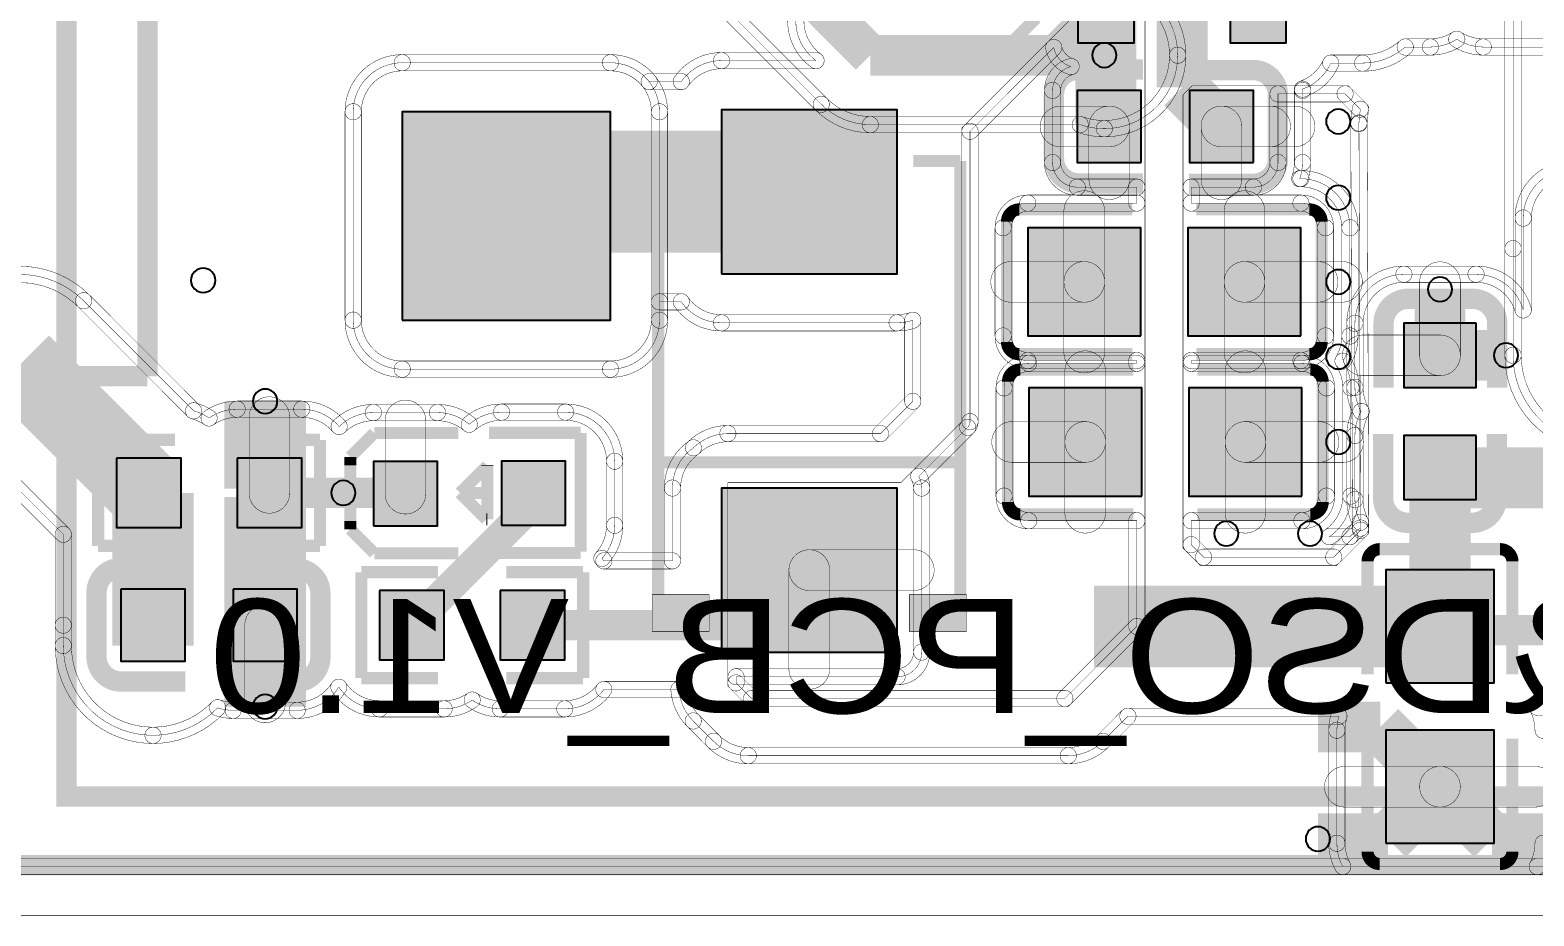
# Model space of a CAD drawing. Header units: millimetres. Extents: x -4.3 to 69.9, y 0.1 to 36.1.
# Drawn here: x 5.64 to 24.41, y 0.06 to 11.11 of the extents above; entities that cross this region are included whole.
import ezdxf
from ezdxf.enums import TextEntityAlignment as Align

# ---------------------------------------------------------------- set-up
doc = ezdxf.new("R2010")
doc.units = ezdxf.units.MM
for name, color, linetype, true_color in [('Bottom Layer', 7, 'Continuous', 0x0000ff), ('Bottom Silkscreen Layer', 7, 'Continuous', 0x66cc33), ('Hole Layer', 7, 'Continuous', 0x222222), ('Top Layer', 7, 'Continuous', 0xff0000), ('Top Silkscreen Layer', 7, 'Continuous', 0xffcc00)]:
    doc.layers.add(name, color=color, linetype=linetype, true_color=true_color)
doc.styles.get("Standard").update_dxf_attribs({"font": 'arial.ttf'})

msp = doc.modelspace()

# ---------------------------------------------------------------- hatches: boundary and pattern name
at = {"layer": 'Bottom Layer'}
msp.add_hatch(color=256, dxfattribs=at).paths.add_polyline_path([(10.285, 7.489), (12.885, 7.489), (12.885, 10.089), (10.285, 10.089)])
at = {"layer": 'Hole Layer'}
msp.add_hatch(color=256, dxfattribs=at).paths.add_polyline_path([(10.685, 8.789, 1), (12.485, 8.789, 1)])
at = {"layer": 'Top Layer'}
for points in [[(19.421, 12.049), (18.721, 12.049), (18.721, 10.949), (19.421, 10.949)], [(21.321, 12.049), (20.621, 12.049), (20.621, 10.949), (21.321, 10.949)], [(19.512, 9.456), (19.512, 10.356), (18.712, 10.356), (18.712, 9.456)], [(20.912, 9.456), (20.912, 10.356), (20.112, 10.356), (20.112, 9.456)], [(10.285, 7.489), (12.885, 7.489), (12.885, 10.089), (10.285, 10.089)], [(14.271, 8.068), (16.463, 8.068), (16.463, 10.115), (14.271, 10.115)], [(19.505, 7.292), (19.505, 8.642), (18.095, 8.642), (18.095, 7.292)], [(21.505, 7.292), (21.505, 8.642), (20.095, 8.642), (20.095, 7.292)], [(23.691, 7.45), (22.791, 7.45), (22.791, 6.65), (23.691, 6.65)], [(19.517, 5.294), (19.517, 6.644), (18.107, 6.644), (18.107, 5.294)], [(21.517, 5.294), (21.517, 6.644), (20.107, 6.644), (20.107, 5.294)], [(23.691, 6.05), (22.791, 6.05), (22.791, 5.25), (23.691, 5.25)], [(6.717, 5.766), (6.717, 4.902), (7.524, 4.902), (7.524, 5.766)], [(8.224, 5.766), (8.224, 4.902), (9.031, 4.902), (9.031, 5.766)], [(9.925, 4.924), (10.725, 4.924), (10.725, 5.724), (9.925, 5.724)], [(11.525, 4.929), (12.325, 4.929), (12.325, 5.729), (11.525, 5.729)], [(14.271, 3.347), (16.463, 3.347), (16.463, 5.394), (14.271, 5.394)], [(22.566, 2.962), (23.916, 2.962), (23.916, 4.372), (22.566, 4.372)], [(6.774, 4.133), (6.774, 3.233), (7.574, 3.233), (7.574, 4.133)], [(8.174, 4.133), (8.174, 3.233), (8.974, 3.233), (8.974, 4.133)], [(10.002, 4.115), (10.002, 3.251), (10.809, 3.251), (10.809, 4.115)], [(11.509, 4.115), (11.509, 3.251), (12.315, 3.251), (12.315, 4.115)], [(22.566, 0.962), (23.916, 0.962), (23.916, 2.372), (22.566, 2.372)]]:
    msp.add_hatch(color=256, dxfattribs=at).paths.add_polyline_path(points)
at = {"layer": 'Top Silkscreen Layer'}
for points in [[(13.405, 4.064), (14.118, 4.064), (14.118, 3.606), (13.405, 3.606)], [(17.329, 4.064), (16.616, 4.064), (16.616, 3.606), (17.329, 3.606)]]:
    msp.add_hatch(color=256, dxfattribs=at).paths.add_polyline_path(points)

# ---------------------------------------------------------------- linework, layer by layer
at = {"layer": 'Bottom Layer', "const_width": 0.00508}
msp.add_lwpolyline([(-0.127, 0.058), (69.873, 0.058), (69.873, 36.057), (-0.127, 36.057)], close=True, dxfattribs=at)
at = {"layer": 'Bottom Layer'}
for points, const_width in [([(67.018, 0.671), (0.485, 0.671), (0.485, 35.447)], 0.00508), ([(14.66, 12.264), (16.129, 10.795)], 0.508), ([(16.129, 10.795), (19.05, 10.795)], 0.508)]:
    msp.add_lwpolyline(points, dxfattribs=dict(at, const_width=const_width))
at = {"layer": 'Bottom Layer', "const_width": 0.00508}
for points in [[(24.051, 14.776, -1), (24.255, 14.776), (24.255, 8.382, -1), (24.051, 8.382)], [(13.976, 11.579, -1), (14.12, 11.723), (15.588, 10.254, -1), (15.445, 10.111)], [(19.05, 11.814, -0.414214), (20.069, 10.795, -1), (19.865, 10.795, 0.414214), (19.05, 11.61, -1)], [(20.069, 10.795, -0.414214), (19.05, 9.776, -1), (19.05, 9.98, 0.414214), (19.865, 10.795, -1)], [(9.571, 10.089, -0.414214), (10.285, 10.803, -1), (10.285, 10.6, 0.414214), (9.775, 10.089, -1)], [(12.885, 6.877, 0.414214), (13.497, 7.489), (13.497, 10.089, 0.414214), (12.885, 10.701), (10.285, 10.701, 0.414214), (9.673, 10.089), (9.673, 7.489, 0.414214), (10.285, 6.877)], [(10.285, 10.6, -1), (10.285, 10.803), (12.885, 10.803, -1), (12.885, 10.6)], [(12.885, 10.803, -0.414214), (13.599, 10.089, -1), (13.396, 10.089, 0.414214), (12.885, 10.6, -1)], [(9.571, 10.089, -1), (9.775, 10.089), (9.775, 7.489, -1), (9.571, 7.489)], [(13.396, 10.089, -1), (13.599, 10.089), (13.599, 7.489, -1), (13.396, 7.489)], [(15.445, 10.111, -1), (15.588, 10.254), (15.588, 10.254, -1), (15.445, 10.111)], [(16.129, 9.827, -0.198912), (15.445, 10.111, -1), (15.588, 10.254, 0.198912), (16.129, 10.03, -1)], [(16.129, 9.827, -1), (16.129, 10.03), (16.129, 10.03, -1), (16.129, 9.827)], [(16.129, 9.827, -1), (16.129, 10.03), (18.749, 10.03, -1), (18.749, 9.827)], [(19.05, 9.776, -0.083801), (18.716, 9.833, -1), (18.782, 10.025, 0.083801), (19.05, 9.98, -1)], [(24.051, 8.382, -1), (24.255, 8.382), (24.255, 8.382, -1), (24.051, 8.382)], [(24.051, 8.382, -1), (24.255, 8.382), (24.255, 7.051, -1), (24.051, 7.051)], [(10.285, 6.775, -0.414214), (9.571, 7.489, -1), (9.775, 7.489, 0.414214), (10.285, 6.979, -1)], [(13.599, 7.489, -0.414214), (12.885, 6.775, -1), (12.885, 6.979, 0.414214), (13.396, 7.489, -1)], [(25.273, 5.829, -0.414214), (24.051, 7.051, -1), (24.255, 7.051, 0.414214), (25.273, 6.032, -1)], [(10.285, 6.775, -1), (10.285, 6.979), (12.885, 6.979, -1), (12.885, 6.775)], [(0.485, 0.57, -1), (0.485, 0.773), (67.018, 0.773, -1), (67.018, 0.57)]]:
    msp.add_lwpolyline(points, format="xyb", close=True, dxfattribs=at)
for points in [[(24.153, 14.776), (24.153, 8.382), (24.153, 8.382), (24.153, 7.051, 0.414214), (25.273, 5.93, 0.414214)], [(14.048, 11.651), (15.517, 10.183), (15.517, 10.183, 0.198912), (16.129, 9.929), (16.129, 9.929), (18.749, 9.929, 0.083801), (19.05, 9.878, 0.414214), (19.967, 10.795, 0.414214), (19.05, 11.712, 0.083801)]]:
    msp.add_lwpolyline(points, format="xyb", dxfattribs=at)
at = {"layer": 'Bottom Layer'}
msp.add_lwpolyline([(10.285, 7.489), (12.885, 7.489), (12.885, 10.089), (10.285, 10.089)], close=True, dxfattribs=at)
at = {"layer": 'Hole Layer'}
for points in [[(18.898, 10.795, 1), (19.202, 10.795), (19.202, 10.795, 1), (18.898, 10.795)], [(21.819, 9.968, 1), (22.123, 9.968), (22.123, 9.968, 1), (21.819, 9.968)], [(21.819, 9.017, 1), (22.123, 9.017), (22.123, 9.017, 1), (21.819, 9.017)], [(21.819, 7.967, 1), (22.123, 7.967), (22.123, 7.967, 1), (21.819, 7.967)], [(23.089, 7.874, 1), (23.393, 7.874), (23.393, 7.874, 1), (23.089, 7.874)], [(21.819, 7.032, 1), (22.123, 7.032), (22.123, 7.032, 1), (21.819, 7.032)], [(23.913, 7.05, 1), (24.217, 7.05), (24.217, 7.05, 1), (23.913, 7.05)], [(21.819, 5.969, 1), (22.123, 5.969), (22.123, 5.969, 1), (21.819, 5.969)], [(20.422, 4.826, 1), (20.726, 4.826), (20.726, 4.826, 1), (20.422, 4.826)], [(21.466, 4.826, 1), (21.771, 4.826), (21.771, 4.826, 1), (21.466, 4.826)], [(21.565, 1.016, 1), (21.869, 1.016), (21.869, 1.016, 1), (21.565, 1.016)]]:
    msp.add_lwpolyline(points, format="xyb", dxfattribs=at)
for points in [[(7.648, 7.986, 1), (7.953, 7.986, 1)], [(8.422, 6.477, 1), (8.726, 6.477, 1)], [(9.398, 5.334, 1), (9.703, 5.334, 1)], [(8.422, 2.667, 1), (8.726, 2.667, 1)]]:
    msp.add_lwpolyline(points, format="xyb", close=True, dxfattribs=at)
at = {"layer": 'Top Layer', "const_width": 0.00508}
for points in [[(-0.127, 36.057), (-0.127, 0.058), (69.873, 0.058), (69.873, 36.057)], [(14.351, 5.461), (16.51, 5.461), (17.272, 6.223), (17.272, 9.888), (18.732, 11.348), (18.732, 12.065), (19.558, 12.065), (19.558, 3.625), (18.6, 2.667), (14.605, 2.667), (14.351, 2.921)], [(21.956, 4.43), (22.352, 4.826), (22.331, 9.94), (22.352, 10.16), (22.098, 10.414), (20.147, 10.414), (20.033, 10.3), (20.033, 4.645), (20.248, 4.43)]]:
    msp.add_lwpolyline(points, close=True, dxfattribs=at)
at = {"layer": 'Top Layer'}
for points, const_width in [([(20.023, 14.087), (20.023, 10.395)], 0.635), ([(19.071, 11.499), (19.071, 11.324)], 0.762), ([(18.542, 10.795), (19.071, 11.324)], 0.635), ([(19.071, 11.324), (19.071, 9.947)], 0.762), ([(20.023, 10.395), (20.512, 9.906)], 0.635), ([(19.071, 9.947), (19.112, 9.906)], 0.762), ([(11.585, 8.789), (11.888, 9.092)], 1.524), ([(11.888, 9.092), (15.367, 9.092)], 1.524), ([(23.241, 7.05), (23.241, 7.874)], 0.635), ([(2.385, 6.939), (5.516, 6.939)], 1.016), ([(5.516, 6.939), (7.121, 5.334)], 1.016), ([(23.241, 7.05), (24.065, 7.05)], 0.635), ([(8.574, 5.387), (8.574, 6.477)], 1.016), ([(23.241, 3.667), (23.241, 5.65)], 0.762), ([(23.241, 5.65), (23.368, 5.523)], 0.762), ([(7.174, 5.281), (7.121, 5.334)], 1.016), ([(7.174, 5.334), (7.174, 5.281)], 1.016), ([(8.627, 5.334), (8.574, 5.387)], 1.016), ([(8.574, 5.281), (8.627, 5.334)], 1.016), ([(23.368, 5.523), (24.995, 5.523)], 0.762), ([(7.174, 3.683), (7.174, 5.281)], 1.016), ([(8.574, 3.683), (8.574, 5.281)], 1.016), ([(9.551, 5.334), (8.627, 5.334)], 0.381), ([(10.315, 5.334), (9.551, 5.334)], 0.381), ([(10.325, 5.324), (10.315, 5.334)], 0.381), ([(11.925, 5.203), (11.925, 5.329)], 0.381), ([(10.405, 3.683), (11.925, 5.203)], 0.381), ([(14.68, 3.683), (15.367, 4.37)], 0.381), ([(7.174, 3.683), (7.174, 3.429)], 1.016), ([(8.574, 3.683), (8.574, 2.667)], 1.016), ([(23.241, 3.667), (18.923, 3.667)], 1.016), ([(11.912, 3.683), (14.68, 3.683)], 0.381), ([(23.287, 3.621), (23.241, 3.667)], 0.381), ([(24.995, 3.621), (23.287, 3.621)], 0.381), ([(22.495, 2.413), (21.717, 2.413)], 0.635), ([(23.241, 1.667), (22.495, 2.413)], 0.635), ([(25.716, 2.159), (24.638, 2.159)], 0.635), ([(23.241, 1.667), (22.59, 1.016)], 0.635), ([(23.241, 1.667), (23.892, 1.016)], 0.635), ([(22.59, 1.016), (21.717, 1.016)], 0.635), ([(23.892, 1.016), (24.638, 1.016)], 0.635)]:
    msp.add_lwpolyline(points, dxfattribs=dict(at, const_width=const_width))
for points in [[(19.421, 12.049), (18.721, 12.049), (18.721, 10.949), (19.421, 10.949)], [(21.321, 12.049), (20.621, 12.049), (20.621, 10.949), (21.321, 10.949)], [(19.512, 9.456), (19.512, 10.356), (18.712, 10.356), (18.712, 9.456)], [(20.912, 9.456), (20.912, 10.356), (20.112, 10.356), (20.112, 9.456)], [(10.285, 7.489), (12.885, 7.489), (12.885, 10.089), (10.285, 10.089)], [(14.271, 8.068), (16.463, 8.068), (16.463, 10.115), (14.271, 10.115)], [(19.505, 7.292), (19.505, 8.642), (18.095, 8.642), (18.095, 7.292)], [(21.505, 7.292), (21.505, 8.642), (20.095, 8.642), (20.095, 7.292)], [(23.691, 7.45), (22.791, 7.45), (22.791, 6.65), (23.691, 6.65)], [(19.517, 5.294), (19.517, 6.644), (18.107, 6.644), (18.107, 5.294)], [(21.517, 5.294), (21.517, 6.644), (20.107, 6.644), (20.107, 5.294)], [(23.691, 6.05), (22.791, 6.05), (22.791, 5.25), (23.691, 5.25)], [(6.717, 5.766), (6.717, 4.902), (7.524, 4.902), (7.524, 5.766)], [(8.224, 5.766), (8.224, 4.902), (9.031, 4.902), (9.031, 5.766)], [(9.925, 4.924), (10.725, 4.924), (10.725, 5.724), (9.925, 5.724)], [(11.525, 4.929), (12.325, 4.929), (12.325, 5.729), (11.525, 5.729)], [(14.271, 3.347), (16.463, 3.347), (16.463, 5.394), (14.271, 5.394)], [(22.566, 2.962), (23.916, 2.962), (23.916, 4.372), (22.566, 4.372)], [(6.774, 4.133), (6.774, 3.233), (7.574, 3.233), (7.574, 4.133)], [(8.174, 4.133), (8.174, 3.233), (8.974, 3.233), (8.974, 4.133)], [(10.002, 4.115), (10.002, 3.251), (10.809, 3.251), (10.809, 4.115)], [(11.509, 4.115), (11.509, 3.251), (12.315, 3.251), (12.315, 4.115)], [(22.566, 0.962), (23.916, 0.962), (23.916, 2.372), (22.566, 2.372)]]:
    msp.add_lwpolyline(points, close=True, dxfattribs=at)
at = {"layer": 'Top Layer', "const_width": 0.00508}
for points in [[(15.392, 10.645, -0.240222), (15.097, 11.223, -1), (15.3, 11.223, 0.240222), (15.511, 10.81, -1)], [(23.506, 10.908, -0.143309), (23.121, 10.796, -1), (23.121, 10.999, 0.143309), (23.396, 11.08, -1)], [(23.781, 10.796, -0.143309), (23.396, 10.908, -1), (23.506, 11.08, 0.143309), (23.781, 10.999, -1)], [(14.647, 2.769), (14.453, 2.963), (14.453, 3.039), (16.463, 3.039), (16.463, 3.039, 0.414214), (16.771, 3.347), (16.771, 5.394, 0.124933), (16.733, 5.541), (17.344, 6.151), (17.344, 6.151, 0.198912), (17.374, 6.223), (17.374, 6.223), (17.374, 9.846), (18.419, 10.891, 0.282448), (18.636, 10.654, 0.34282), (18.405, 10.356), (18.405, 9.456), (18.405, 9.456, 0.414214), (18.712, 9.149), (19.456, 9.149), (19.456, 8.95), (18.095, 8.95, 0.414214), (17.788, 8.642), (17.788, 7.292), (17.788, 7.292, 0.414214), (18.095, 6.985), (19.456, 6.985), (19.456, 6.951), (18.107, 6.951), (18.107, 6.951, 0.414214), (17.8, 6.644), (17.8, 5.294), (17.8, 5.294, 0.414214), (18.107, 4.987), (19.456, 4.987), (19.456, 3.667), (18.558, 2.769)], [(17.445, 9.774, -1), (17.302, 9.918), (18.347, 10.963, -1), (18.491, 10.819)], [(18.608, 10.556, -0.282448), (18.319, 10.872, -1), (18.519, 10.91, 0.282448), (18.664, 10.751, -1)], [(22.874, 10.821, -0.182795), (22.275, 10.595, -1), (22.275, 10.798, 0.182795), (22.739, 10.974, -1)], [(22.806, 10.796, -1), (22.806, 10.999), (23.121, 10.999, -1), (23.121, 10.796)], [(23.781, 10.796, -1), (23.781, 10.999), (24.645, 10.999, -1), (24.645, 10.796)], [(9.571, 10.089, -0.414214), (10.285, 10.803, -1), (10.285, 10.6, 0.414214), (9.775, 10.089, -1)], [(10.285, 10.6, -1), (10.285, 10.803), (12.885, 10.803, -1), (12.885, 10.6)], [(12.885, 10.803, -0.230914), (13.448, 10.528, -1), (13.287, 10.403, 0.230914), (12.885, 10.6, -1)], [(13.686, 10.524, -0.245078), (14.271, 10.829, -1), (14.271, 10.626, 0.245078), (13.852, 10.408, -1)], [(14.271, 10.626, -1), (14.271, 10.829), (15.451, 10.829, -1), (15.451, 10.626)], [(18.303, 10.356, -0.34282), (18.611, 10.752, -1), (18.661, 10.555, 0.34282), (18.506, 10.356, -1)], [(21.971, 10.655, -0.204575), (21.558, 10.276, -1), (21.49, 10.468, 0.204575), (21.786, 10.738, -1)], [(21.878, 10.595, -1), (21.878, 10.798), (22.275, 10.798, -1), (22.275, 10.595)], [(22.275, 10.595, -1), (22.275, 10.798), (22.275, 10.798, -1), (22.275, 10.595)], [(13.368, 10.364, -1), (13.368, 10.567), (13.769, 10.567, -1), (13.769, 10.364)], [(18.303, 10.356, -1), (18.506, 10.356), (18.506, 9.456, -1), (18.303, 9.456)], [(21.321, 9.456, -1), (21.118, 9.456), (21.118, 10.312, -1), (21.321, 10.312)], [(21.219, 10.211, -1), (21.219, 10.414), (22.056, 10.414, -1), (22.056, 10.211)], [(21.626, 10.374, -0.006419), (21.626, 10.356, -1), (21.423, 10.356, 0.006419), (21.422, 10.369, -1)], [(21.423, 10.356, -1), (21.626, 10.356), (21.626, 9.456, -1), (21.423, 9.456)], [(21.984, 10.241, -1), (22.128, 10.384), (22.318, 10.194, -1), (22.174, 10.05)], [(9.571, 10.089, -1), (9.775, 10.089), (9.775, 7.489, -1), (9.571, 7.489)], [(18.504, 9.652, -1), (18.504, 10.16), (19.112, 10.16, -1), (19.112, 9.652)], [(18.858, 9.906, -1), (19.366, 9.906), (19.366, 9.248, -1), (18.858, 9.248)], [(20.29, 4.532), (20.135, 4.687), (20.135, 4.987), (21.517, 4.987), (21.517, 4.987, 0.414214), (21.824, 5.294), (21.824, 6.644), (21.824, 6.644, 0.414214), (21.517, 6.951), (20.135, 6.951), (20.135, 6.985), (21.505, 6.985, 0.414214), (21.812, 7.292), (21.812, 8.642), (21.812, 8.642, 0.414214), (21.505, 8.95), (20.135, 8.95), (20.135, 9.149), (20.912, 9.149), (20.912, 9.149, 0.414214), (21.219, 9.456), (21.219, 10.312), (22.056, 10.312), (22.246, 10.122), (22.229, 9.95), (22.229, 9.95, 0.024405), (22.229, 9.94, 0.001052), (22.229, 9.94), (22.229, 9.94), (22.25, 4.868), (21.914, 4.532)], [(20.512, 9.652, -1), (20.512, 10.16), (21.425, 10.16, -1), (21.425, 9.652)], [(20.512, 9.652, -1), (20.512, 10.16), (21.12, 10.16, -1), (21.12, 9.652)], [(20.258, 9.906, -1), (20.766, 9.906), (20.766, 9.248, -1), (20.258, 9.248)], [(22.331, 9.94, -1), (22.128, 9.96), (22.145, 10.132, -1), (22.347, 10.112)], [(22.331, 9.94, -1), (22.128, 9.96), (22.128, 9.96, -1), (22.331, 9.94)], [(22.127, 9.94, -0.024405), (22.128, 9.96, -1), (22.331, 9.94, -1)], [(22.127, 9.94, -0.001052), (22.127, 9.94, -1), (22.331, 9.94, -1)], [(22.127, 9.94, -1), (22.331, 9.94), (22.331, 9.94, -1), (22.127, 9.94)], [(22.127, 9.94, -1), (22.331, 9.94), (22.352, 4.868, -1), (22.149, 4.867)], [(17.475, 6.223, -1), (17.272, 6.223), (17.272, 9.846, -1), (17.475, 9.846)], [(18.303, 9.456, -1), (18.506, 9.456), (18.506, 9.456, -1), (18.303, 9.456)], [(18.712, 9.047, -0.414214), (18.303, 9.456, -1), (18.506, 9.456, 0.414214), (18.712, 9.25, -1)], [(21.321, 9.456, -0.414214), (20.912, 9.047, -1), (20.912, 9.25, 0.414214), (21.118, 9.456, -1)], [(21.626, 9.456, -0.084131), (21.586, 9.221, -1), (21.394, 9.288, 0.084131), (21.423, 9.456, -1)], [(24.178, 8.763, -0.414214), (24.892, 9.477, -1), (24.892, 9.274, 0.414214), (24.382, 8.763, -1)], [(18.712, 9.047, -1), (18.712, 9.25), (19.456, 9.25, -1), (19.456, 9.047)], [(19.355, 9.149, -1), (19.558, 9.149), (19.558, 8.95, -1), (19.355, 8.95)], [(20.236, 8.95, -1), (20.033, 8.95), (20.033, 9.149, -1), (20.236, 9.149)], [(20.135, 9.047, -1), (20.135, 9.25), (20.912, 9.25, -1), (20.912, 9.047)], [(20.912, 9.047, -1), (20.912, 9.25), (20.912, 9.25, -1), (20.912, 9.047)], [(21.49, 9.153, -1), (21.49, 9.356), (21.505, 9.356, -1), (21.505, 9.153)], [(21.505, 9.356, -0.414214), (22.219, 8.642, -1), (22.015, 8.642, 0.414214), (21.505, 9.153, -1)], [(17.686, 8.642, -0.414214), (18.095, 9.051, -1), (18.095, 8.848, 0.414214), (17.889, 8.642, -1)], [(18.095, 8.848, -1), (18.095, 9.051), (19.456, 9.051, -1), (19.456, 8.848)], [(19.054, 7.967, -1), (18.546, 7.967), (18.546, 8.85, -1), (19.054, 8.85)], [(20.135, 8.848, -1), (20.135, 9.051), (21.505, 9.051, -1), (21.505, 8.848)], [(21.054, 7.967, -1), (20.546, 7.967), (20.546, 8.85, -1), (21.054, 8.85)], [(21.505, 9.051, -0.414214), (21.914, 8.642, -1), (21.711, 8.642, 0.414214), (21.505, 8.848, -1)], [(24.178, 8.763, -1), (24.382, 8.763), (24.382, 7.617, -1), (24.178, 7.617)], [(17.686, 8.642, -1), (17.889, 8.642), (17.889, 7.292, -1), (17.686, 7.292)], [(21.914, 7.292, -1), (21.711, 7.292), (21.711, 8.642, -1), (21.914, 8.642)], [(21.711, 8.642, -1), (21.914, 8.642), (21.914, 8.642, -1), (21.711, 8.642)], [(22.219, 7.292, -1), (22.015, 7.292), (22.015, 8.642, -1), (22.219, 8.642)], [(5.516, 8.161, -0.198912), (6.38, 7.803, -1), (6.236, 7.659, 0.198912), (5.516, 7.957, -1)], [(17.887, 7.713, -1), (17.887, 8.221), (18.8, 8.221, -1), (18.8, 7.713)], [(18.546, 7.967, -1), (19.054, 7.967), (19.054, 7.084, -1), (18.546, 7.084)], [(20.8, 7.713, -1), (20.8, 8.221), (22.018, 8.221, -1), (22.018, 7.713)], [(20.8, 7.713, -1), (20.8, 8.221), (21.713, 8.221, -1), (21.713, 7.713)], [(20.546, 7.967, -1), (21.054, 7.967), (21.054, 7.084, -1), (20.546, 7.084)], [(22.077, 7.45, -0.414214), (22.791, 8.164, -1), (22.791, 7.961, 0.414214), (22.281, 7.45, -1)], [(22.791, 7.961, -1), (22.791, 8.164), (23.691, 8.164, -1), (23.691, 7.961)], [(23.495, 7.05, -1), (22.987, 7.05), (22.987, 7.963, -1), (23.495, 7.963)], [(23.691, 8.164, -0.335314), (24.378, 7.645, -1), (24.182, 7.589, 0.335314), (23.691, 7.961, -1)], [(6.236, 7.659, -1), (6.38, 7.803), (7.753, 6.429, -1), (7.609, 6.286)], [(6.236, 7.659, -1), (6.38, 7.803), (6.38, 7.803, -1), (6.236, 7.659)], [(13.599, 7.489, -1), (13.396, 7.489), (13.396, 7.718, -1), (13.599, 7.718)], [(13.497, 7.616, -1), (13.497, 7.819), (13.769, 7.819, -1), (13.769, 7.616)], [(14.271, 7.354, -0.245078), (13.686, 7.659, -1), (13.852, 7.776, 0.245078), (14.271, 7.557, -1)], [(10.285, 6.775, -0.414214), (9.571, 7.489, -1), (9.775, 7.489, 0.414214), (10.285, 6.979, -1)], [(13.599, 7.489, -0.414214), (12.885, 6.775, -1), (12.885, 6.979, 0.414214), (13.396, 7.489, -1)], [(14.271, 7.354, -1), (14.271, 7.557), (16.463, 7.557, -1), (16.463, 7.354)], [(16.693, 7.392, -0.081947), (16.463, 7.354, -1), (16.463, 7.557, 0.081947), (16.627, 7.584, -1)], [(16.558, 7.488, -1), (16.761, 7.488), (16.761, 6.477, -1), (16.558, 6.477)], [(22.077, 7.45, -1), (22.281, 7.45), (22.281, 6.65, -1), (22.077, 6.65)], [(17.686, 7.292, -1), (17.889, 7.292), (17.889, 7.292, -1), (17.686, 7.292)], [(18.095, 6.883, -0.414214), (17.686, 7.292, -1), (17.889, 7.292, 0.414214), (18.095, 7.086, -1)], [(21.914, 7.292, -0.414214), (21.505, 6.883, -1), (21.505, 7.086, 0.414214), (21.711, 7.292, -1)], [(22.219, 7.292, -0.135636), (22.117, 6.926, -1), (21.943, 7.03, 0.135636), (22.015, 7.292, -1)], [(22.278, 6.796, -1), (22.278, 7.304), (23.241, 7.304, -1), (23.241, 6.796)], [(10.285, 6.775, -1), (10.285, 6.979), (12.885, 6.979, -1), (12.885, 6.775)], [(17.698, 6.644, -0.414214), (18.107, 7.053, -1), (18.107, 6.85, 0.414214), (17.901, 6.644, -1)], [(18.095, 6.883, -1), (18.095, 7.086), (19.456, 7.086, -1), (19.456, 6.883)], [(18.107, 6.85, -1), (18.107, 7.053), (19.456, 7.053, -1), (19.456, 6.85)], [(18.107, 6.85, -1), (18.107, 7.053), (18.107, 7.053, -1), (18.107, 6.85)], [(19.066, 5.969, -1), (18.558, 5.969), (18.558, 6.852, -1), (19.066, 6.852)], [(19.355, 6.985, -1), (19.558, 6.985), (19.558, 6.951, -1), (19.355, 6.951)], [(20.236, 6.951, -1), (20.033, 6.951), (20.033, 6.985, -1), (20.236, 6.985)], [(20.135, 6.883, -1), (20.135, 7.086), (21.505, 7.086, -1), (21.505, 6.883)], [(20.135, 6.85, -1), (20.135, 7.053), (21.517, 7.053, -1), (21.517, 6.85)], [(21.066, 5.969, -1), (20.558, 5.969), (20.558, 6.852, -1), (21.066, 6.852)], [(21.517, 7.053, -0.414214), (21.926, 6.644, -1), (21.723, 6.644, 0.414214), (21.517, 6.85, -1)], [(22.115, 7.033, -0.145216), (22.231, 6.644, -1), (22.028, 6.644, 0.145216), (21.945, 6.922, -1)], [(16.328, 6.001, -1), (16.185, 6.145), (16.588, 6.548, -1), (16.732, 6.405)], [(17.698, 6.644, -1), (17.901, 6.644), (17.901, 5.294, -1), (17.698, 5.294)], [(21.926, 5.294, -1), (21.723, 5.294), (21.723, 6.644, -1), (21.926, 6.644)], [(21.723, 6.644, -1), (21.926, 6.644), (21.926, 6.644, -1), (21.723, 6.644)], [(22.231, 5.294, -1), (22.028, 5.294), (22.028, 6.644, -1), (22.231, 6.644)], [(22.169, 6.3, -0.128764), (22.077, 6.65, -1), (22.281, 6.65, 0.128764), (22.346, 6.4, -1)], [(7.707, 6.456, -0.087484), (7.932, 6.351, -1), (7.816, 6.185, 0.087484), (7.655, 6.259, -1)], [(7.816, 6.351, -0.153414), (8.224, 6.48, -1), (8.224, 6.277, 0.153414), (7.932, 6.185, -1)], [(8.224, 6.277, -1), (8.224, 6.48), (9.031, 6.48, -1), (9.031, 6.277)], [(8.881, 5.334, -1), (8.373, 5.334), (8.373, 6.279, -1), (8.881, 6.279)], [(9.031, 6.48, -0.220322), (9.575, 6.228, -1), (9.42, 6.096, 0.220322), (9.031, 6.277, -1)], [(9.427, 6.235, -0.195775), (9.925, 6.438, -1), (9.925, 6.234, 0.195775), (9.568, 6.089, -1)], [(9.925, 6.234, -1), (9.925, 6.438), (10.725, 6.438, -1), (10.725, 6.234)], [(10.579, 5.324, -1), (10.071, 5.324), (10.071, 6.237, -1), (10.579, 6.237)], [(10.725, 6.438, -0.17833), (11.188, 6.267, -1), (11.056, 6.112, 0.17833), (10.725, 6.234, -1)], [(11.055, 6.266, -0.181609), (11.525, 6.443, -1), (11.525, 6.24, 0.181609), (11.189, 6.113, -1)], [(11.525, 6.24, -1), (11.525, 6.443), (12.325, 6.443, -1), (12.325, 6.24)], [(12.325, 6.443, -0.414214), (13.039, 5.729, -1), (12.836, 5.729, 0.414214), (12.325, 6.24, -1)], [(22.077, 6.05, -0.128764), (22.169, 6.4, -1), (22.346, 6.3, 0.128764), (22.281, 6.05, -1)], [(16.805, 5.469, -1), (16.662, 5.613), (17.272, 6.223, -1), (17.416, 6.079)], [(17.475, 6.223, -0.198912), (17.416, 6.079, -1), (17.272, 6.223, -1)], [(17.416, 6.079, -1), (17.272, 6.223), (17.272, 6.223, -1), (17.416, 6.079)], [(17.475, 6.223, -1), (17.272, 6.223), (17.272, 6.223, -1), (17.475, 6.223)], [(17.899, 5.715, -1), (17.899, 6.223), (18.812, 6.223, -1), (18.812, 5.715)], [(18.558, 5.969, -1), (19.066, 5.969), (19.066, 5.086, -1), (18.558, 5.086)], [(20.812, 5.715, -1), (20.812, 6.223), (22.03, 6.223, -1), (22.03, 5.715)], [(20.812, 5.715, -1), (20.812, 6.223), (21.725, 6.223, -1), (21.725, 5.715)], [(20.558, 5.969, -1), (21.066, 5.969), (21.066, 5.086, -1), (20.558, 5.086)], [(13.849, 5.968, -0.197733), (14.351, 6.175, -1), (14.351, 5.972, 0.197733), (13.992, 5.824, -1)], [(14.351, 5.972, -1), (14.351, 6.175), (16.256, 6.175, -1), (16.256, 5.972)], [(14.351, 5.972, -1), (14.351, 6.175), (14.351, 6.175, -1), (14.351, 5.972)], [(22.077, 6.05, -1), (22.281, 6.05), (22.281, 5.25, -1), (22.077, 5.25)], [(4.98, 5.747, -1), (5.124, 5.891), (6.126, 4.889, -1), (5.982, 4.745)], [(12.836, 5.729, -1), (13.039, 5.729), (13.039, 4.929, -1), (12.836, 4.929)], [(13.557, 5.394, -0.244925), (13.862, 5.979, -1), (13.978, 5.813, 0.244925), (13.76, 5.394, -1)], [(16.823, 5.589, -0.124933), (16.872, 5.394, -1), (16.669, 5.394, 0.124933), (16.644, 5.492, -1)], [(13.557, 5.394, -1), (13.76, 5.394), (13.76, 4.486, -1), (13.557, 4.486)], [(16.872, 3.347, -1), (16.669, 3.347), (16.669, 5.394, -1), (16.872, 5.394)], [(17.698, 5.294, -1), (17.901, 5.294), (17.901, 5.294, -1), (17.698, 5.294)], [(18.107, 4.885, -0.414214), (17.698, 5.294, -1), (17.901, 5.294, 0.414214), (18.107, 5.088, -1)], [(21.926, 5.294, -0.414214), (21.517, 4.885, -1), (21.517, 5.088, 0.414214), (21.723, 5.294, -1)], [(22.231, 5.294, -0.248841), (21.917, 4.703, -1), (21.803, 4.871, 0.248841), (22.028, 5.294, -1)], [(22.158, 4.921, -0.12042), (22.077, 5.25, -1), (22.281, 5.25, 0.12042), (22.338, 5.015, -1)], [(18.107, 4.885, -1), (18.107, 5.088), (19.456, 5.088, -1), (19.456, 4.885)], [(19.355, 4.987, -1), (19.558, 4.987), (19.558, 3.667, -1), (19.355, 3.667)], [(20.236, 4.687, -1), (20.033, 4.687), (20.033, 4.987, -1), (20.236, 4.987)], [(20.135, 4.885, -1), (20.135, 5.088), (21.517, 5.088, -1), (21.517, 4.885)], [(21.517, 4.885, -1), (21.517, 5.088), (21.517, 5.088, -1), (21.517, 4.885)], [(22.146, 4.968, -1), (22.35, 4.968), (22.35, 4.895, -1), (22.146, 4.895)], [(5.952, 4.817, -1), (6.155, 4.817), (6.155, 3.683, -1), (5.952, 3.683)], [(13.039, 4.929, -0.187027), (12.853, 4.448, -1), (12.703, 4.585, 0.187027), (12.836, 4.929, -1)], [(21.86, 4.686, -1), (21.86, 4.889), (22.116, 4.889, -1), (22.116, 4.686)], [(21.986, 4.46, -1), (21.843, 4.604), (22.178, 4.94, -1), (22.322, 4.796)], [(22.042, 4.856, -0.069865), (22.195, 4.982, -1), (22.301, 4.808, 0.069865), (22.191, 4.718, -1)], [(20.063, 4.616, -1), (20.207, 4.759), (20.362, 4.604, -1), (20.218, 4.46)], [(12.854, 4.583, -0.016146), (12.883, 4.547, -1), (12.722, 4.424, 0.016146), (12.701, 4.45, -1)], [(12.803, 4.384, -1), (12.803, 4.587), (13.659, 4.587, -1), (13.659, 4.384)], [(15.621, 3.138, -1), (15.113, 3.138), (15.113, 4.37, -1), (15.621, 4.37)], [(15.367, 4.116, -1), (15.367, 4.624), (16.672, 4.624, -1), (16.672, 4.116)], [(20.29, 4.43, -1), (20.29, 4.634), (21.914, 4.634, -1), (21.914, 4.43)], [(5.952, 3.683, -1), (6.155, 3.683), (6.155, 3.683, -1), (5.952, 3.683)], [(5.952, 3.683, -1), (6.155, 3.683), (6.155, 3.429, -1), (5.952, 3.429)], [(8.32, 3.683, -1), (8.828, 3.683), (8.828, 2.72, -1), (8.32, 2.72)], [(18.629, 2.697, -1), (18.486, 2.84), (19.385, 3.739, -1), (19.528, 3.596)], [(7.174, 2.207, -0.414214), (5.952, 3.429, -1), (6.155, 3.429, 0.414214), (7.174, 2.41, -1)], [(16.872, 3.347, -0.414214), (16.463, 2.938, -1), (16.463, 3.141, 0.414214), (16.669, 3.347, -1)], [(9.58, 2.856, -0.259227), (8.974, 2.519, -1), (8.974, 2.722, 0.259227), (9.408, 2.963, -1)], [(10.002, 2.537, -0.249912), (9.41, 2.853, -1), (9.578, 2.966, 0.249912), (10.002, 2.74, -1)], [(14.554, 2.963, -1), (14.351, 2.963), (14.351, 3.039, -1), (14.554, 3.039)], [(14.453, 2.938, -1), (14.453, 3.141), (16.463, 3.141, -1), (16.463, 2.938)], [(14.381, 2.891, -1), (14.524, 3.035), (14.719, 2.84, -1), (14.575, 2.697)], [(16.463, 2.938, -1), (16.463, 3.141), (16.463, 3.141, -1), (16.463, 2.938)], [(11.217, 2.666, -0.153414), (10.809, 2.537, -1), (10.809, 2.74, 0.153414), (11.101, 2.832, -1)], [(11.509, 2.537, -0.153414), (11.101, 2.666, -1), (11.217, 2.832, 0.153414), (11.509, 2.74, -1)], [(12.883, 2.819, -0.234258), (12.315, 2.537, -1), (12.315, 2.74, 0.234258), (12.722, 2.942, -1)], [(12.803, 2.779, -1), (12.803, 2.982), (13.74, 2.982, -1), (13.74, 2.779)], [(13.846, 2.416, -0.181699), (13.639, 2.874, -1), (13.842, 2.887, 0.181699), (13.99, 2.56, -1)], [(14.647, 2.667, -1), (14.647, 2.87), (18.558, 2.87, -1), (18.558, 2.667)], [(8.054, 2.582, -0.203848), (7.174, 2.207, -1), (7.174, 2.41, 0.203848), (7.908, 2.723, -1)], [(8.174, 2.519, -0.080405), (7.949, 2.556, -1), (8.013, 2.749, 0.080405), (8.174, 2.722, -1)], [(8.174, 2.519, -1), (8.174, 2.722), (8.974, 2.722, -1), (8.974, 2.519)], [(10.002, 2.537, -1), (10.002, 2.74), (10.809, 2.74, -1), (10.809, 2.537)], [(11.509, 2.537, -1), (11.509, 2.74), (12.315, 2.74, -1), (12.315, 2.537)], [(19.104, 2.162, -1), (18.961, 2.306), (19.273, 2.619, -1), (19.417, 2.475)], [(19.345, 2.445, -1), (19.345, 2.648), (21.979, 2.648, -1), (21.979, 2.445)], [(21.852, 2.372, -0.072545), (21.882, 2.576, -1), (22.077, 2.518, 0.072545), (22.055, 2.372, -1)], [(24.546, 2.707, -0.122599), (24.63, 2.372, -1), (24.427, 2.372, 0.122599), (24.367, 2.611, -1)], [(24.457, 2.557, -1), (24.457, 2.761), (24.706, 2.761, -1), (24.706, 2.557)], [(13.846, 2.416, -1), (13.99, 2.56), (13.99, 2.56, -1), (13.846, 2.416)], [(13.846, 2.416, -1), (13.99, 2.56), (14.244, 2.306, -1), (14.1, 2.162)], [(21.852, 2.372, -1), (22.055, 2.372), (22.055, 0.962, -1), (21.852, 0.962)], [(14.1, 2.162, -1), (14.244, 2.306), (14.244, 2.306, -1), (14.1, 2.162)], [(14.605, 1.953, -0.198912), (14.1, 2.162, -1), (14.244, 2.306, 0.198912), (14.605, 2.156, -1)], [(19.104, 2.162, -0.198912), (18.6, 1.953, -1), (18.6, 2.156, 0.198912), (18.961, 2.306, -1)], [(19.104, 2.162, -1), (18.961, 2.306), (18.961, 2.306, -1), (19.104, 2.162)], [(14.605, 1.953, -1), (14.605, 2.156), (18.6, 2.156, -1), (18.6, 1.953)], [(18.6, 1.953, -1), (18.6, 2.156), (18.6, 2.156, -1), (18.6, 1.953)], [(22.053, 1.413, -1), (22.053, 1.921), (23.241, 1.921, -1), (23.241, 1.413)], [(23.241, 1.413, -1), (23.241, 1.921), (24.429, 1.921, -1), (24.429, 1.413)], [(21.938, 0.623, -0.124419), (21.852, 0.962, -1), (22.055, 0.962, 0.124419), (22.117, 0.719, -1)], [(24.63, 0.962, -0.124419), (24.544, 0.623, -1), (24.365, 0.719, 0.124419), (24.427, 0.962, -1)], [(0.485, 0.57, -1), (0.485, 0.773), (22.027, 0.773, -1), (22.027, 0.57)], [(24.455, 0.57, -1), (24.455, 0.773), (42.534, 0.773, -1), (42.534, 0.57)]]:
    msp.add_lwpolyline(points, format="xyb", close=True, dxfattribs=at)
for points in [[(15.199, 11.223, 0.240222), (15.451, 10.728), (14.271, 10.728, 0.245078), (13.769, 10.466), (13.368, 10.466, 0.230914), (12.885, 10.701), (10.285, 10.701, 0.414214), (9.673, 10.089), (9.673, 7.489, 0.414214), (10.285, 6.877), (12.885, 6.877, 0.414214), (13.497, 7.489), (13.497, 7.718), (13.769, 7.718, 0.245078), (14.271, 7.456), (16.463, 7.456, 0.081947), (16.66, 7.488), (16.66, 6.477), (16.256, 6.073), (14.351, 6.073), (14.351, 6.073, 0.197733), (13.92, 5.896, 0.244925), (13.659, 5.394), (13.659, 4.486), (12.803, 4.486, 0.016146), (12.778, 4.516, 0.187027), (12.938, 4.929), (12.938, 5.729, 0.414214), (12.325, 6.341), (11.525, 6.341, 0.181609), (11.122, 6.19, 0.17833), (10.725, 6.336), (9.925, 6.336, 0.195775), (9.497, 6.162, 0.220322), (9.031, 6.378), (8.224, 6.378, 0.153414), (7.874, 6.268, 0.087484), (7.681, 6.358), (6.308, 7.731), (6.308, 7.731, 0.198912), (5.516, 8.059)], [(24.892, 9.375, 0.414214), (24.28, 8.763), (24.28, 7.617, 0.335314), (23.691, 8.062), (22.791, 8.062, 0.414214), (22.179, 7.45), (22.179, 6.65, 0.128764), (22.257, 6.35, 0.128764), (22.179, 6.05), (22.179, 5.25, 0.12042), (22.248, 4.968), (22.248, 4.895, 0.069865), (22.116, 4.787), (21.86, 4.787, 0.248841), (22.129, 5.294), (22.129, 6.644, 0.145216), (22.03, 6.978, 0.135636), (22.117, 7.292), (22.117, 8.642, 0.414214), (21.505, 9.254), (21.49, 9.254, 0.084131), (21.524, 9.456), (21.524, 10.356, 0.006419), (21.524, 10.372, 0.204575), (21.878, 10.697), (22.275, 10.697), (22.275, 10.697, 0.182795), (22.806, 10.897), (23.121, 10.897, 0.143309), (23.451, 10.994, 0.143309), (23.781, 10.897), (24.645, 10.897, 0.414214)], [(5.052, 5.819), (6.054, 4.817), (6.054, 3.683), (6.054, 3.683), (6.054, 3.429, 0.414214), (7.174, 2.309, 0.203848), (7.981, 2.652, 0.080405), (8.174, 2.621), (8.974, 2.621, 0.259227), (9.494, 2.91, 0.249912), (10.002, 2.639), (10.809, 2.639, 0.153414), (11.159, 2.749, 0.153414), (11.509, 2.639), (12.315, 2.639, 0.234258), (12.803, 2.88), (13.74, 2.88, 0.181699), (13.918, 2.488), (13.918, 2.488), (14.172, 2.234), (14.172, 2.234, 0.198912), (14.605, 2.055), (18.6, 2.055), (18.6, 2.055, 0.198912), (19.032, 2.234), (19.032, 2.234), (19.345, 2.547), (21.979, 2.547, 0.072545), (21.954, 2.372), (21.954, 0.962, 0.124419), (22.027, 0.671), (0.485, 0.671)]]:
    msp.add_lwpolyline(points, format="xyb", dxfattribs=at)
at = {"layer": 'Top Silkscreen Layer'}
for points, const_width in [([(56.635, 35.687), (0.635, 35.687), (0.635, 0.687), (56.635, 0.687)], 0.254), ([(56.635, 35.687), (0.635, 35.687), (0.635, 0.687), (56.635, 0.687)], 0.254), ([(51.926, 34.544), (6.096, 34.544), (6.096, 1.544), (51.926, 1.544)], 0.254), ([(51.926, 34.544), (6.096, 34.544), (6.096, 1.544), (51.926, 1.544)], 0.254), ([(13.405, 4.064), (14.118, 4.064), (14.118, 3.606), (13.405, 3.606)], 0.00508), ([(13.405, 4.064), (14.118, 4.064), (14.118, 3.606), (13.405, 3.606)], 0.00508), ([(17.329, 4.064), (16.616, 4.064), (16.616, 3.606), (17.329, 3.606)], 0.00508), ([(17.329, 4.064), (16.616, 4.064), (16.616, 3.606), (17.329, 3.606)], 0.00508)]:
    msp.add_lwpolyline(points, close=True, dxfattribs=dict(at, const_width=const_width))
for points, const_width in [([(7.105, 6.789), (7.105, 20.389)], 0.254), ([(7.105, 6.789), (7.105, 20.389)], 0.254), ([(15.931, 10.912), (15.583, 11.26)], 0.152), ([(15.931, 10.912), (15.583, 11.26)], 0.152), ([(18.199, 11.26), (17.851, 10.912)], 0.152), ([(18.199, 11.26), (17.851, 10.912)], 0.152), ([(17.851, 10.912), (15.931, 10.912)], 0.152), ([(17.851, 10.912), (15.931, 10.912)], 0.152), ([(19.532, 10.616), (18.732, 10.616)], 0.254), ([(19.532, 10.616), (18.732, 10.616)], 0.254), ([(20.108, 10.61), (20.908, 10.61)], 0.254), ([(20.108, 10.61), (20.908, 10.61)], 0.254), ([(18.422, 9.506), (18.422, 10.306)], 0.254), ([(18.422, 9.506), (18.422, 10.306)], 0.254), ([(21.218, 9.5), (21.218, 10.3)], 0.254), ([(21.218, 9.5), (21.218, 10.3)], 0.254), ([(13.481, 3.987), (13.481, 9.475)], 0.152), ([(13.481, 9.475), (14.068, 9.475)], 0.152), ([(13.481, 3.987), (13.481, 9.475)], 0.152), ([(13.481, 9.475), (14.068, 9.475)], 0.152), ([(17.253, 9.475), (16.666, 9.475)], 0.152), ([(17.253, 9.475), (16.666, 9.475)], 0.152), ([(17.253, 3.987), (17.253, 9.475)], 0.152), ([(17.253, 3.987), (17.253, 9.475)], 0.152), ([(19.532, 9.196), (18.732, 9.196)], 0.254), ([(19.532, 9.196), (18.732, 9.196)], 0.254), ([(20.108, 9.191), (20.908, 9.191)], 0.254), ([(20.108, 9.191), (20.908, 9.191)], 0.254), ([(19.399, 8.871), (17.989, 8.871)], 0.152), ([(19.399, 8.871), (17.989, 8.871)], 0.152), ([(20.201, 8.871), (21.611, 8.871)], 0.152), ([(20.201, 8.871), (21.611, 8.871)], 0.152), ([(17.836, 8.718), (17.836, 7.216)], 0.152), ([(17.836, 8.718), (17.836, 7.216)], 0.152), ([(21.763, 8.718), (21.763, 7.216)], 0.152), ([(21.763, 8.718), (21.763, 7.216)], 0.152), ([(23.647, 7.755), (22.847, 7.755)], 0.254), ([(23.647, 7.755), (22.847, 7.755)], 0.254), ([(22.537, 6.646), (22.537, 7.446)], 0.254), ([(22.537, 6.646), (22.537, 7.446)], 0.254), ([(23.956, 6.646), (23.956, 7.446)], 0.254), ([(23.956, 6.646), (23.956, 7.446)], 0.254), ([(17.989, 7.064), (19.399, 7.064)], 0.152), ([(17.989, 7.064), (19.399, 7.064)], 0.152), ([(21.611, 7.064), (20.201, 7.064)], 0.152), ([(21.611, 7.064), (20.201, 7.064)], 0.152), ([(19.411, 6.873), (18.001, 6.873)], 0.152), ([(19.411, 6.873), (18.001, 6.873)], 0.152), ([(20.213, 6.873), (21.623, 6.873)], 0.152), ([(20.213, 6.873), (21.623, 6.873)], 0.152), ([(3.657, 6.789), (7.105, 6.789)], 0.254), ([(3.657, 6.789), (7.105, 6.789)], 0.254), ([(17.848, 6.72), (17.848, 5.218)], 0.152), ([(17.848, 6.72), (17.848, 5.218)], 0.152), ([(21.776, 6.72), (21.776, 5.218)], 0.152), ([(21.776, 6.72), (21.776, 5.218)], 0.152), ([(22.531, 6.07), (22.531, 5.27)], 0.254), ([(22.531, 6.07), (22.531, 5.27)], 0.254), ([(23.951, 6.07), (23.951, 5.27)], 0.254), ([(23.951, 6.07), (23.951, 5.27)], 0.254), ([(6.489, 4.673), (6.489, 5.995)], 0.152), ([(6.489, 5.995), (7.448, 5.995)], 0.152), ([(6.489, 4.673), (6.489, 5.995)], 0.152), ([(6.489, 5.995), (7.448, 5.995)], 0.152), ([(9.259, 5.995), (8.3, 5.995)], 0.152), ([(9.259, 5.995), (8.3, 5.995)], 0.152), ([(9.259, 4.673), (9.259, 5.995)], 0.152), ([(9.259, 4.673), (9.259, 5.995)], 0.152), ([(9.637, 5.781), (9.936, 6.081)], 0.15), ([(9.637, 5.781), (9.936, 6.081)], 0.15), ([(10.986, 6.081), (9.936, 6.081)], 0.15), ([(10.986, 6.081), (9.936, 6.081)], 0.15), ([(11.367, 6.083), (12.515, 6.083)], 0.15), ([(11.367, 6.083), (12.515, 6.083)], 0.15), ([(12.515, 6.083), (12.515, 4.602)], 0.15), ([(12.515, 6.083), (12.515, 4.602)], 0.15), ([(9.637, 5.679), (9.637, 5.781)], 0.15), ([(9.637, 5.679), (9.637, 5.781)], 0.15), ([(9.637, 5.679), (9.637, 4.981)], 0.15), ([(9.637, 5.679), (9.637, 4.981)], 0.15), ([(11.346, 5.672), (11.006, 5.334)], 0.15), ([(11.346, 5.672), (11.006, 5.334)], 0.15), ([(11.346, 5.682), (11.346, 5.672)], 0.15), ([(11.346, 5.682), (11.346, 5.004)], 0.15), ([(11.346, 5.682), (11.346, 5.672)], 0.15), ([(11.346, 5.682), (11.346, 5.004)], 0.15), ([(13.481, 5.715), (17.253, 5.715)], 0.152), ([(13.481, 5.715), (17.253, 5.715)], 0.152), ([(11.336, 5.004), (11.006, 5.334)], 0.15), ([(11.346, 5.334), (11.006, 5.334)], 0.15), ([(11.336, 5.004), (11.006, 5.334)], 0.15), ([(11.346, 5.334), (11.006, 5.334)], 0.15), ([(11.346, 5.004), (11.336, 5.004)], 0.15), ([(11.346, 5.004), (11.336, 5.004)], 0.15), ([(18.001, 5.065), (19.411, 5.065)], 0.152), ([(18.001, 5.065), (19.411, 5.065)], 0.152), ([(21.623, 5.065), (20.213, 5.065)], 0.152), ([(21.623, 5.065), (20.213, 5.065)], 0.152), ([(23.641, 4.96), (22.841, 4.96)], 0.254), ([(23.641, 4.96), (22.841, 4.96)], 0.254), ([(9.637, 4.981), (9.637, 4.879)], 0.15), ([(9.637, 4.981), (9.637, 4.879)], 0.15), ([(9.637, 4.879), (9.936, 4.58)], 0.15), ([(9.637, 4.879), (9.936, 4.58)], 0.15), ([(7.448, 4.673), (6.489, 4.673)], 0.152), ([(7.448, 4.673), (6.489, 4.673)], 0.152), ([(8.3, 4.673), (9.259, 4.673)], 0.152), ([(8.3, 4.673), (9.259, 4.673)], 0.152), ([(23.992, 4.631), (22.49, 4.631)], 0.152), ([(23.992, 4.631), (22.49, 4.631)], 0.152), ([(7.578, 4.398), (6.778, 4.398)], 0.254), ([(7.578, 4.398), (6.778, 4.398)], 0.254), ([(8.154, 4.393), (8.954, 4.393)], 0.254), ([(8.154, 4.393), (8.954, 4.393)], 0.254), ([(10.986, 4.58), (9.936, 4.58)], 0.15), ([(10.986, 4.58), (9.936, 4.58)], 0.15), ([(11.367, 4.582), (12.515, 4.582)], 0.15), ([(11.367, 4.582), (12.515, 4.582)], 0.15), ([(22.337, 4.478), (22.337, 3.068)], 0.152), ([(22.337, 4.478), (22.337, 3.068)], 0.152), ([(24.145, 3.068), (24.145, 4.478)], 0.152), ([(24.145, 3.068), (24.145, 4.478)], 0.152), ([(9.774, 3.022), (9.774, 4.344)], 0.152), ([(9.774, 4.344), (10.733, 4.344)], 0.152), ([(9.774, 3.022), (9.774, 4.344)], 0.152), ([(9.774, 4.344), (10.733, 4.344)], 0.152), ([(12.544, 4.344), (11.585, 4.344)], 0.152), ([(12.544, 4.344), (11.585, 4.344)], 0.152), ([(12.544, 3.022), (12.544, 4.344)], 0.152), ([(12.544, 3.022), (12.544, 4.344)], 0.152), ([(6.469, 4.089), (6.469, 3.289)], 0.254), ([(6.469, 4.089), (6.469, 3.289)], 0.254), ([(9.264, 4.083), (9.264, 3.283)], 0.254), ([(9.264, 4.083), (9.264, 3.283)], 0.254), ([(7.578, 2.979), (6.778, 2.979)], 0.254), ([(7.578, 2.979), (6.778, 2.979)], 0.254), ([(8.154, 2.973), (8.954, 2.973)], 0.254), ([(8.154, 2.973), (8.954, 2.973)], 0.254), ([(10.733, 3.022), (9.774, 3.022)], 0.152), ([(10.733, 3.022), (9.774, 3.022)], 0.152), ([(11.585, 3.022), (12.544, 3.022)], 0.152), ([(11.585, 3.022), (12.544, 3.022)], 0.152), ([(22.337, 0.856), (22.337, 2.266)], 0.152), ([(22.337, 0.856), (22.337, 2.266)], 0.152), ([(24.145, 2.266), (24.145, 0.856)], 0.152), ([(24.145, 2.266), (24.145, 0.856)], 0.152), ([(23.992, 0.703), (22.49, 0.703)], 0.152), ([(23.992, 0.703), (22.49, 0.703)], 0.152)]:
    msp.add_lwpolyline(points, dxfattribs=dict(at, const_width=const_width))
for points, const_width in [([(18.422, 10.306, -0.414214), (18.732, 10.616)], 0.254), ([(18.422, 10.306, -0.414214), (18.732, 10.616)], 0.254), ([(20.908, 10.61, -0.414239), (21.218, 10.3)], 0.254), ([(20.908, 10.61, -0.414239), (21.218, 10.3)], 0.254), ([(18.732, 9.196, -0.414239), (18.422, 9.506)], 0.254), ([(18.732, 9.196, -0.414239), (18.422, 9.506)], 0.254), ([(21.218, 9.5, -0.414214), (20.908, 9.191)], 0.254), ([(21.218, 9.5, -0.414214), (20.908, 9.191)], 0.254), ([(17.989, 8.871, 0.414214), (17.836, 8.718)], 0.152), ([(17.989, 8.871, 0.414214), (17.836, 8.718)], 0.152), ([(21.611, 8.871, -0.414214), (21.763, 8.718)], 0.152), ([(21.611, 8.871, -0.414214), (21.763, 8.718)], 0.152), ([(22.537, 7.446, -0.414239), (22.847, 7.756)], 0.254), ([(22.537, 7.446, -0.414239), (22.847, 7.756)], 0.254), ([(23.647, 7.756, -0.414214), (23.956, 7.446)], 0.254), ([(23.647, 7.756, -0.414214), (23.956, 7.446)], 0.254), ([(17.836, 7.216, 0.414214), (17.989, 7.064)], 0.152), ([(17.836, 7.216, 0.414214), (17.989, 7.064)], 0.152), ([(21.763, 7.216, -0.414214), (21.611, 7.064)], 0.152), ([(21.763, 7.216, -0.414214), (21.611, 7.064)], 0.152), ([(18.001, 6.873, 0.414214), (17.848, 6.72)], 0.152), ([(18.001, 6.873, 0.414214), (17.848, 6.72)], 0.152), ([(21.623, 6.873, -0.414214), (21.776, 6.72)], 0.152), ([(21.623, 6.873, -0.414214), (21.776, 6.72)], 0.152), ([(17.848, 5.218, 0.414214), (18.001, 5.065)], 0.152), ([(17.848, 5.218, 0.414214), (18.001, 5.065)], 0.152), ([(21.776, 5.218, -0.414214), (21.623, 5.065)], 0.152), ([(21.776, 5.218, -0.414214), (21.623, 5.065)], 0.152), ([(22.841, 4.96, -0.414214), (22.531, 5.27)], 0.254), ([(22.841, 4.96, -0.414214), (22.531, 5.27)], 0.254), ([(23.951, 5.27, -0.414239), (23.641, 4.96)], 0.254), ([(23.951, 5.27, -0.414239), (23.641, 4.96)], 0.254), ([(22.49, 4.631, 0.414214), (22.337, 4.478)], 0.152), ([(22.49, 4.631, 0.414214), (22.337, 4.478)], 0.152), ([(24.145, 4.478, 0.414214), (23.992, 4.631)], 0.152), ([(24.145, 4.478, 0.414214), (23.992, 4.631)], 0.152), ([(6.469, 4.089, -0.414214), (6.778, 4.398)], 0.254), ([(6.469, 4.089, -0.414214), (6.778, 4.398)], 0.254), ([(8.954, 4.393, -0.414239), (9.264, 4.083)], 0.254), ([(8.954, 4.393, -0.414239), (9.264, 4.083)], 0.254), ([(6.778, 2.979, -0.414239), (6.469, 3.289)], 0.254), ([(6.778, 2.979, -0.414239), (6.469, 3.289)], 0.254), ([(9.264, 3.283, -0.414214), (8.954, 2.973)], 0.254), ([(9.264, 3.283, -0.414214), (8.954, 2.973)], 0.254), ([(22.49, 0.703, -0.414214), (22.337, 0.856)], 0.152), ([(22.49, 0.703, -0.414214), (22.337, 0.856)], 0.152), ([(24.145, 0.856, -0.414214), (23.992, 0.703)], 0.152), ([(24.145, 0.856, -0.414214), (23.992, 0.703)], 0.152)]:
    msp.add_lwpolyline(points, format="xyb", dxfattribs=dict(at, const_width=const_width))

# ---------------------------------------------------------------- texts
at = {"layer": 'Bottom Silkscreen Layer', "text_generation_flag": 2, "width": 1.1}
msp.add_text('STM32_Wave&DSO_PCB_V1.0', height=1.4224, dxfattribs=at).set_placement((39.335, 2.159), align=Align.BOTTOM_LEFT)

doc.saveas('drawing.dxf')
